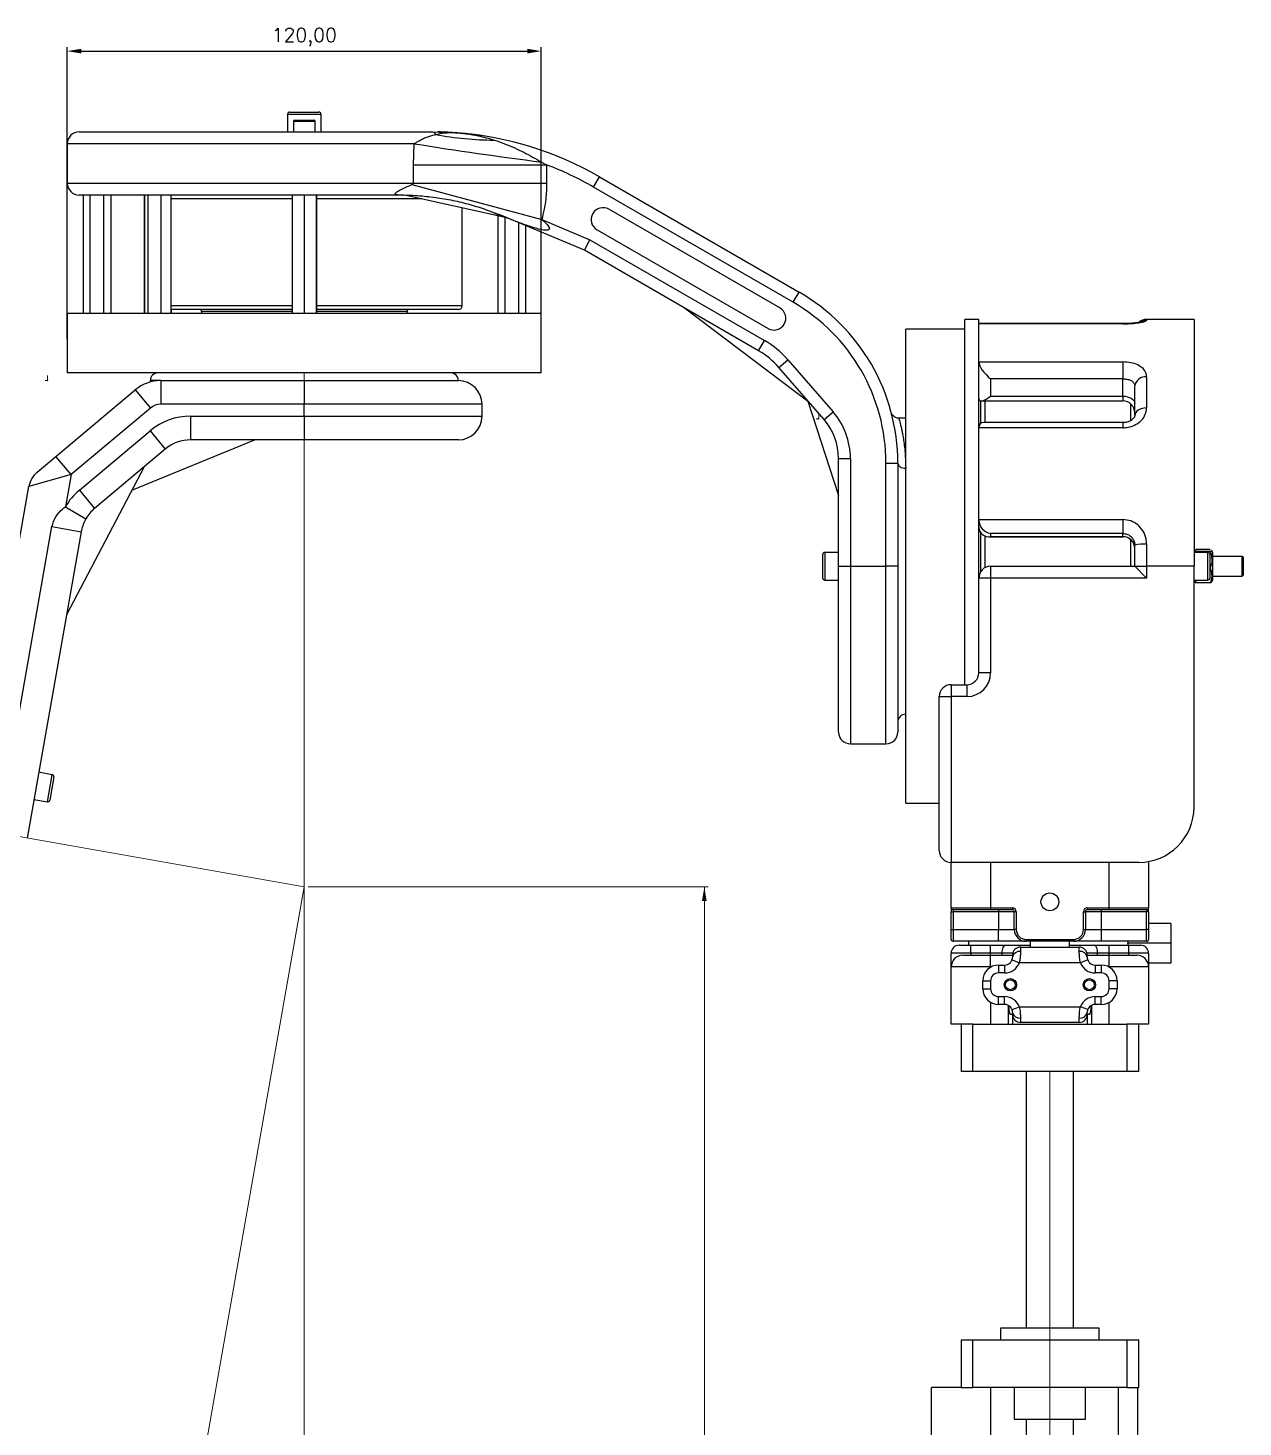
# Model space of a CAD drawing. Header units: millimetres. Extents: x -294 to 2792, y 5 to 1659.
# Drawn here: x 2429.3 to 2736.9, y 1305 to 1659.3 of the extents above; entities that cross this region are included whole.
import ezdxf

# ---------------------------------------------------------------- set-up
doc = ezdxf.new("R2010")
doc.units = ezdxf.units.MM
doc.header["$PDSIZE"] = -1
doc.layers.get('0').update_dxf_attribs({"lineweight": 18})
doc.layers.add('尺寸线层', color=3, linetype='Continuous', lineweight=18)
doc.styles.get("Standard").update_dxf_attribs({"font": 'txt.shx'})
doc.dimstyles.new('ISO-25', dxfattribs={"dimtxt": 2.5, "dimasz": 2.5, "dimexe": 1.25, "dimexo": 0.625, "dimtad": 1, "dimtxsty": 'Standard', "dimcen": 2.5, "dimdle": 5, "dimadec": 0, "dimazin": 0, "dimtfac": 1, "dimtmove": 0, "dimatfit": 3, "dimfxl": 1, "dimarcsym": 0})

# ---------------------------------------------------------------- blocks, each defined once
blk = doc.blocks.new('*X3')
for points in [[(2442.81, 1654.06), (2442.81, 1652.87), (2439.25, 1653.46)], [(2555.69, 1654.06), (2555.69, 1652.87), (2559.25, 1653.46)]]:
    blk.add_hatch(color=0).paths.add_polyline_path(points, flags=0)
at = {"color": 0, "lineweight": -2}
for p, q in [((2439.25, 1580.52), (2439.25, 1654.46)), ((2442.81, 1653.46), (2555.69, 1653.46)), ((2559.25, 1580.52), (2559.25, 1654.46))]:
    blk.add_line(p, q, dxfattribs=at)
at = {"color": 0, "insert": (2499.25, 1657.03), "char_height": 3.5, "width": 24, "attachment_point": 5}
blk.add_mtext('120,00', dxfattribs=at)
blk = doc.blocks.new('*X16')
at = {"layer": '尺寸线层', "linetype": 'Continuous'}
for points in [[(2600.53, 1441.78), (2599.94, 1438.23), (2601.12, 1438.23)], [(2600.53, 964.02), (2599.94, 967.57), (2601.12, 967.57)]]:
    blk.add_hatch(color=0, dxfattribs=at).paths.add_polyline_path(points, flags=0)
at = {"layer": '尺寸线层', "color": 0, "linetype": 'Continuous'}
for p, q in [((2500.25, 1441.78), (2601.53, 1441.78)), ((2600.53, 1204.9), (2600.53, 1441.78)), ((2600.53, 1200.9), (2600.53, 964.02)), ((2500.25, 964.02), (2601.53, 964.02))]:
    blk.add_line(p, q, dxfattribs=at)
at = {"layer": '尺寸线层', "color": 0, "insert": (2600.53, 1202.9), "char_height": 3.5, "width": 25.5, "attachment_point": 5}
blk.add_mtext('477,76', dxfattribs=at)

msp = doc.modelspace()

# ---------------------------------------------------------------- linework, layer by layer
at = {"color": 7, "linetype": 'Continuous', "lineweight": 25}
for p, q in [((2495, 1637.393), (2495, 1633.018)), ((2496.486, 1637.393), (2495, 1637.393)), ((2495.625, 1638.018), (2496.892, 1638.018)), ((2503.5, 1637.393), (2496.486, 1637.393)), ((2496.892, 1638.018), (2502.875, 1638.018)), ((2503.5, 1633.018), (2503.5, 1637.393)), ((2496.5, 1635.643), (2496.5, 1633.018)), ((2501.252, 1635.643), (2496.5, 1635.643)), ((2496.875, 1636.018), (2500.979, 1636.018)), ((2500.979, 1636.018), (2501.625, 1636.018)), ((2502, 1635.643), (2501.252, 1635.643)), ((2502, 1633.018), (2502, 1635.643)), ((2439.25, 1630.018), (2439.25, 1620.018)), ((2527.081, 1630.018), (2439.25, 1630.018)), ((2442.25, 1633.018), (2531.474, 1633.018)), ((2526.931, 1624.667), (2527.081, 1630.018)), ((2531.474, 1633.018), (2537.533, 1632.784)), ((2526.931, 1620.018), (2526.931, 1624.667)), ((2526.931, 1624.667), (2560.61, 1624.667)), ((2559.274, 1625.377), (2560.61, 1624.667)), ((2560.61, 1624.667), (2560.61, 1620.018)), ((2439.25, 1620.018), (2526.931, 1620.018)), ((2526.482, 1619.653), (2559.381, 1610.791)), ((2526.931, 1620.018), (2560.61, 1620.018)), ((2572.474, 1619.032), (2573.974, 1621.63)), ((2573.974, 1621.63), (2624.513, 1592.451)), ((2523.602, 1617.018), (2442.25, 1617.018)), ((2443.251, 1617.018), (2443.251, 1587.018)), ((2444.939, 1617.018), (2444.939, 1587.018)), ((2448.439, 1617.018), (2448.439, 1587.018)), ((2450.249, 1617.018), (2450.249, 1587.018)), ((2458.729, 1617.018), (2458.729, 1587.018)), ((2458.765, 1617.018), (2458.765, 1587.018)), ((2459.603, 1617.018), (2459.603, 1587.018)), ((2462.964, 1617.018), (2462.964, 1587.018)), ((2465.489, 1617.018), (2465.489, 1587.018)), ((2496.184, 1616.018), (2465.489, 1616.018)), ((2496.184, 1617.018), (2496.184, 1587.018)), ((2499.18, 1617.018), (2499.18, 1587.018)), ((2502.245, 1617.018), (2502.245, 1587.018)), ((2502.316, 1617.018), (2502.316, 1587.018)), ((2529.126, 1616.018), (2502.316, 1616.018)), ((2550.494, 1611.246), (2524.649, 1617.018)), ((2623.013, 1589.853), (2572.474, 1619.032)), ((2539.25, 1589.018), (2539.25, 1613.757)), ((2547.517, 1612.487), (2550.494, 1611.246)), ((2619.663, 1588.423), (2576.362, 1613.423)), ((2548.25, 1611.747), (2548.25, 1587.018)), ((2570.231, 1603.018), (2548.565, 1612.05)), ((2550, 1611.356), (2550, 1587.018)), ((2553.5, 1609.992), (2553.5, 1587.018)), ((2555.25, 1609.263), (2555.25, 1587.018)), ((2559.381, 1610.791), (2571.563, 1605.712)), ((2570.231, 1603.018), (2571.563, 1605.712)), ((2571.563, 1605.712), (2615.777, 1580.185)), ((2573.362, 1608.227), (2616.663, 1583.227)), ((2614.277, 1577.587), (2570.231, 1603.018)), ((2623.013, 1589.853), (2624.513, 1592.451)), ((2465.489, 1589.018), (2496.184, 1589.018)), ((2465.525, 1588.018), (2465.525, 1587.018)), ((2496.214, 1588.018), (2465.525, 1588.018)), ((2473.25, 1587.518), (2473.25, 1587.018)), ((2496.184, 1587.518), (2473.25, 1587.518)), ((2538.25, 1588.018), (2502.286, 1588.018)), ((2502.316, 1589.018), (2539.25, 1589.018)), ((2525.25, 1587.518), (2502.316, 1587.518)), ((2525.25, 1587.018), (2525.25, 1587.518)), ((2627.012, 1564.565), (2595.542, 1588.404)), ((2439.25, 1587.018), (2439.25, 1572.018)), ((2559.25, 1587.018), (2439.25, 1587.018)), ((2559.25, 1572.018), (2559.25, 1587.018)), ((2670.013, 1585.518), (2666.513, 1585.518)), ((2666.513, 1493.018), (2666.513, 1585.518)), ((2670.013, 1503.886), (2670.013, 1585.518)), ((2670.013, 1574.765), (2670.013, 1584.392)), ((2706.513, 1584.392), (2670.013, 1584.392)), ((2706.513, 1584.446), (2670.042, 1584.446)), ((2706.513, 1584.446), (2706.513, 1584.392)), ((2724.513, 1585.518), (2712.513, 1585.518)), ((2712.513, 1585.518), (2712.513, 1585.269)), ((2724.513, 1585.518), (2724.513, 1523.018)), ((2666.513, 1583.018), (2651.513, 1583.018)), ((2651.513, 1463.018), (2651.513, 1583.018)), ((2614.277, 1577.587), (2615.777, 1580.185)), ((2619.396, 1573.36), (2621.664, 1575.324)), ((2630.852, 1560.132), (2619.396, 1573.36)), ((2621.664, 1575.324), (2633.119, 1562.096)), ((2670.013, 1574.765), (2706.513, 1574.765)), ((2706.513, 1574.765), (2706.513, 1570.476)), ((2559.25, 1572.018), (2439.25, 1572.018)), ((2460.25, 1570.018), (2460.25, 1569.687)), ((2462.89, 1570.018), (2460.25, 1570.018)), ((2462.89, 1570.018), (2462.89, 1564.018)), ((2462.89, 1570.018), (2499.25, 1570.018)), ((2499.25, 1570.018), (2499.25, 1564.018)), ((2499.25, 1570.018), (2538.25, 1570.018)), ((2706.513, 1570.476), (2673.013, 1570.476)), ((2673.013, 1570.476), (2673.013, 1566.077)), ((2706.513, 1566.077), (2706.513, 1570.476)), ((2712.513, 1570.972), (2712.513, 1563.1)), ((2436.349, 1550.801), (2456.462, 1567.678)), ((2456.462, 1567.678), (2460.318, 1563.082)), ((2673.013, 1566.077), (2706.513, 1566.077)), ((2706.513, 1566.077), (2706.513, 1564.883)), ((2709.513, 1561.176), (2709.513, 1568.67)), ((2460.318, 1563.082), (2440.205, 1546.205)), ((2499.25, 1564.018), (2462.89, 1564.018)), ((2499.25, 1561.018), (2499.25, 1564.018)), ((2544.25, 1564.018), (2499.25, 1564.018)), ((2544.25, 1561.018), (2544.25, 1564.018)), ((2626.718, 1564.788), (2634.513, 1540.904)), ((2670.513, 1559.213), (2670.513, 1564.888)), ((2670.617, 1564.883), (2706.513, 1564.883)), ((2671.513, 1564.883), (2671.513, 1559.384)), ((2708.513, 1559.939), (2708.513, 1564.119)), ((2470.476, 1561.018), (2499.25, 1561.018)), ((2470.476, 1561.018), (2470.476, 1555.018)), ((2499.25, 1561.018), (2499.25, 1555.018)), ((2499.25, 1561.018), (2544.25, 1561.018)), ((2630.852, 1560.132), (2633.119, 1562.096)), ((2651.513, 1560.518), (2649.774, 1560.518)), ((2706.513, 1559.384), (2671.207, 1559.384)), ((2706.513, 1559.384), (2706.513, 1558.066)), ((2442.295, 1542.257), (2460.192, 1557.274)), ((2460.192, 1557.274), (2464.048, 1552.678)), ((2670.013, 1534.825), (2670.013, 1558.066)), ((2706.513, 1558.066), (2670.013, 1558.066)), ((2464.048, 1552.678), (2446.152, 1537.661)), ((2486.836, 1555.018), (2455.532, 1542.168)), ((2499.25, 1555.018), (2470.476, 1555.018)), ((2538.25, 1555.018), (2499.25, 1555.018)), ((2431.582, 1546.801), (2436.349, 1550.801)), ((2440.205, 1546.205), (2436.349, 1550.801)), ((2634.513, 1523.018), (2634.513, 1550.312)), ((2634.513, 1550.312), (2637.513, 1550.312)), ((2637.513, 1550.312), (2637.513, 1523.018)), ((2646.513, 1523.018), (2646.513, 1549.15)), ((2646.513, 1549.15), (2649.513, 1549.15)), ((2649.513, 1549.15), (2649.513, 1523.018)), ((2440.205, 1546.205), (2429.529, 1543.247)), ((2440.205, 1546.205), (2438.774, 1538.088)), ((2458.684, 1548.177), (2439.022, 1510.701)), ((2415.744, 1465.063), (2429.529, 1543.247)), ((2442.295, 1542.257), (2446.152, 1537.661)), ((2438.774, 1538.088), (2443.951, 1535.055)), ((2670.013, 1534.825), (2706.513, 1534.825)), ((2706.513, 1534.825), (2706.513, 1531.288)), ((2421.666, 1455.462), (2435.345, 1533.039)), ((2442.731, 1531.737), (2429.052, 1454.16)), ((2435.345, 1533.039), (2442.731, 1531.737)), ((2670.513, 1523.018), (2670.513, 1531.502)), ((2671.513, 1530.711), (2671.513, 1523.018)), ((2706.513, 1531.288), (2673.013, 1531.288)), ((2673.013, 1531.288), (2673.013, 1530.521)), ((2706.513, 1530.521), (2706.513, 1531.288)), ((2672.595, 1530.492), (2706.513, 1530.492)), ((2673.013, 1530.521), (2706.513, 1530.521)), ((2706.513, 1530.521), (2706.513, 1530.492)), ((2708.513, 1523.018), (2708.513, 1529.728)), ((2709.513, 1523.018), (2709.513, 1528.317)), ((2712.513, 1528.584), (2712.513, 1523.018)), ((2728.639, 1527.233), (2725.086, 1527.233)), ((2729.213, 1526.643), (2728.966, 1527.069)), ((2630.513, 1520.018), (2630.513, 1526.018)), ((2634.513, 1526.518), (2631.013, 1526.518)), ((2631.013, 1526.518), (2631.013, 1519.518)), ((2724.749, 1527.051), (2724.513, 1526.643)), ((2728.013, 1526.518), (2724.513, 1526.518)), ((2725.034, 1526.518), (2725.086, 1526.761)), ((2728.639, 1526.761), (2725.086, 1526.761)), ((2728.013, 1519.518), (2728.013, 1526.518)), ((2728.513, 1526.018), (2728.513, 1520.018)), ((2729.213, 1526.643), (2729.213, 1519.709)), ((2736.713, 1525.518), (2729.213, 1525.518)), ((2736.913, 1525.318), (2736.713, 1525.518)), ((2736.713, 1520.774), (2736.713, 1525.518)), ((2736.913, 1525.318), (2736.913, 1520.954)), ((2634.513, 1481.018), (2634.513, 1523.018)), ((2634.513, 1523.018), (2637.513, 1523.018)), ((2637.513, 1523.018), (2637.513, 1478.018)), ((2637.513, 1523.018), (2646.513, 1523.018)), ((2646.513, 1478.018), (2646.513, 1523.018)), ((2649.513, 1523.018), (2646.513, 1523.018)), ((2649.513, 1523.018), (2649.513, 1481.018)), ((2673.013, 1520.018), (2670.013, 1520.018)), ((2670.513, 1521.676), (2670.513, 1523.018)), ((2671.513, 1523.018), (2671.513, 1522.616)), ((2673.013, 1523.018), (2673.013, 1520.018)), ((2673.013, 1523.018), (2709.513, 1523.018)), ((2673.013, 1520.018), (2673.013, 1496.018)), ((2712.513, 1520.018), (2673.013, 1520.018)), ((2709.513, 1523.018), (2712.513, 1520.018)), ((2709.513, 1523.018), (2712.513, 1523.018)), ((2712.513, 1523.018), (2712.513, 1520.018)), ((2724.513, 1523.018), (2712.513, 1523.018)), ((2724.513, 1462.018), (2724.513, 1523.018)), ((2728.639, 1522.546), (2728.513, 1522.546)), ((2729.213, 1520.518), (2736.713, 1520.518)), ((2736.713, 1520.518), (2736.713, 1520.774)), ((2736.713, 1520.518), (2736.913, 1520.718)), ((2736.913, 1520.954), (2736.913, 1520.718)), ((2631.013, 1519.518), (2634.513, 1519.518)), ((2724.513, 1519.518), (2728.013, 1519.518)), ((2724.513, 1519.393), (2724.749, 1518.984)), ((2724.772, 1518.997), (2725.086, 1518.803)), ((2725.086, 1518.803), (2724.96, 1519.518)), ((2728.639, 1518.803), (2725.086, 1518.803)), ((2728.639, 1518.803), (2728.912, 1518.997)), ((2728.966, 1518.966), (2729.213, 1519.393)), ((2729.213, 1519.709), (2729.213, 1519.393)), ((2670.013, 1496.018), (2670.013, 1503.886)), ((2673.013, 1496.018), (2670.013, 1496.018)), ((2663.013, 1493.018), (2667.013, 1493.018)), ((2663.013, 1493.018), (2663.013, 1490.018)), ((2667.013, 1493.018), (2667.013, 1490.018)), ((2660.013, 1451.018), (2660.013, 1490.018)), ((2660.013, 1490.018), (2663.013, 1490.018)), ((2663.013, 1490.018), (2663.013, 1448.018)), ((2667.013, 1490.018), (2663.013, 1490.018)), ((2637.513, 1478.018), (2646.513, 1478.018)), ((2435.438, 1470.218), (2431.991, 1470.826)), ((2434.223, 1463.325), (2435.438, 1470.218)), ((2435.844, 1469.639), (2434.802, 1463.73)), ((2430.776, 1463.933), (2434.223, 1463.325)), ((2651.513, 1463.018), (2660.013, 1463.018)), ((2663.013, 1436.518), (2663.013, 1448.018)), ((2710.513, 1448.018), (2663.013, 1448.018)), ((2673.013, 1448.018), (2673.013, 1436.518)), ((2703.013, 1436.518), (2703.013, 1448.018)), ((2713.013, 1448.018), (2713.013, 1436.518)), ((2663.013, 1436.518), (2673.013, 1436.518)), ((2663.013, 1436.518), (2663.013, 1435.518)), ((2663.013, 1435.518), (2663.513, 1435.518)), ((2663.013, 1431.018), (2663.013, 1435.518)), ((2673.013, 1436.018), (2663.513, 1436.018)), ((2663.513, 1436.018), (2663.513, 1435.518)), ((2675.013, 1435.518), (2663.513, 1435.518)), ((2663.513, 1435.518), (2663.513, 1431.018)), ((2673.013, 1436.518), (2678.513, 1436.518)), ((2673.013, 1436.518), (2673.013, 1436.018)), ((2678.513, 1436.018), (2673.013, 1436.018)), ((2675.013, 1436.018), (2675.013, 1435.518)), ((2675.013, 1435.518), (2675.013, 1431.018)), ((2679.013, 1435.518), (2675.013, 1435.518)), ((2678.513, 1436.518), (2678.513, 1436.018)), ((2679.013, 1431.018), (2679.013, 1435.518)), ((2679.513, 1435.518), (2679.013, 1435.518)), ((2679.513, 1435.518), (2679.513, 1431.018)), ((2696.513, 1431.018), (2696.513, 1435.518)), ((2696.513, 1435.518), (2697.013, 1435.518)), ((2697.013, 1435.518), (2697.013, 1431.018)), ((2701.013, 1435.518), (2697.013, 1435.518)), ((2697.513, 1436.518), (2703.013, 1436.518)), ((2697.513, 1436.518), (2697.513, 1436.018)), ((2703.013, 1436.018), (2697.513, 1436.018)), ((2701.013, 1436.018), (2701.013, 1435.518)), ((2701.013, 1435.518), (2701.013, 1431.018)), ((2712.513, 1435.518), (2701.013, 1435.518)), ((2703.013, 1436.518), (2703.013, 1436.018)), ((2703.013, 1436.518), (2713.013, 1436.518)), ((2712.513, 1436.018), (2703.013, 1436.018)), ((2712.513, 1436.018), (2712.513, 1435.518)), ((2713.013, 1435.518), (2712.513, 1435.518)), ((2712.513, 1431.018), (2712.513, 1435.518)), ((2713.013, 1435.518), (2713.013, 1436.518)), ((2713.013, 1435.518), (2713.013, 1431.018)), ((2718.613, 1432.518), (2713.013, 1432.518)), ((2718.613, 1432.518), (2718.613, 1427.518)), ((2663.013, 1431.018), (2663.513, 1431.018)), ((2663.013, 1428.518), (2663.013, 1431.018)), ((2663.513, 1431.018), (2663.513, 1428.018)), ((2663.513, 1431.018), (2675.013, 1431.018)), ((2675.013, 1428.018), (2663.513, 1428.018)), ((2667.413, 1428.018), (2667.413, 1427.018)), ((2675.013, 1428.018), (2675.013, 1431.018)), ((2675.013, 1431.018), (2679.013, 1431.018)), ((2682.013, 1428.018), (2675.013, 1428.018)), ((2679.513, 1431.018), (2679.013, 1431.018)), ((2682.013, 1428.518), (2694.013, 1428.518)), ((2682.013, 1428.518), (2682.013, 1428.018)), ((2694.013, 1428.018), (2682.013, 1428.018)), ((2683.013, 1428.018), (2683.013, 1426.568)), ((2693.013, 1426.568), (2693.013, 1428.018)), ((2694.013, 1428.518), (2694.013, 1428.018)), ((2701.013, 1428.018), (2694.013, 1428.018)), ((2696.513, 1431.018), (2697.013, 1431.018)), ((2697.013, 1431.018), (2701.013, 1431.018)), ((2701.013, 1431.018), (2701.013, 1428.018)), ((2701.013, 1431.018), (2712.513, 1431.018)), ((2712.513, 1428.018), (2701.013, 1428.018)), ((2713.013, 1431.018), (2712.513, 1431.018)), ((2712.513, 1428.018), (2712.513, 1431.018)), ((2713.013, 1431.018), (2713.013, 1428.518)), ((2668.013, 1425.018), (2663.013, 1425.018)), ((2663.013, 1421.518), (2663.013, 1425.018)), ((2665.013, 1427.018), (2668.013, 1427.018)), ((2666.013, 1424.518), (2673.013, 1424.518)), ((2668.013, 1425.018), (2668.013, 1427.018)), ((2668.013, 1427.018), (2673.013, 1427.018)), ((2673.013, 1425.018), (2668.013, 1425.018)), ((2668.013, 1425.018), (2668.013, 1424.518)), ((2673.013, 1425.018), (2673.013, 1427.018)), ((2673.013, 1427.018), (2676.814, 1427.018)), ((2675.92, 1425.018), (2673.013, 1425.018)), ((2673.013, 1424.518), (2673.013, 1425.018)), ((2673.013, 1421.518), (2673.013, 1424.518)), ((2673.013, 1424.518), (2678.563, 1424.518)), ((2675.92, 1424.518), (2675.92, 1425.018)), ((2678.614, 1425.018), (2675.92, 1425.018)), ((2676.814, 1427.018), (2683.013, 1427.018)), ((2678.563, 1424.568), (2678.563, 1424.018)), ((2680.563, 1426.568), (2680.563, 1425.468)), ((2680.563, 1426.568), (2695.463, 1426.568)), ((2693.013, 1427.018), (2699.211, 1427.018)), ((2695.463, 1425.468), (2695.463, 1426.568)), ((2700.106, 1425.018), (2697.411, 1425.018)), ((2697.463, 1424.018), (2697.463, 1424.568)), ((2697.463, 1424.518), (2703.013, 1424.518)), ((2699.211, 1427.018), (2703.013, 1427.018)), ((2700.106, 1424.518), (2700.106, 1425.018)), ((2703.013, 1425.018), (2700.106, 1425.018)), ((2703.013, 1425.018), (2703.013, 1427.018)), ((2703.013, 1427.018), (2708.013, 1427.018)), ((2708.013, 1425.018), (2703.013, 1425.018)), ((2703.013, 1424.518), (2703.013, 1425.018)), ((2703.013, 1421.518), (2703.013, 1424.518)), ((2703.013, 1424.518), (2710.013, 1424.518)), ((2718.613, 1427.518), (2707.787, 1427.518)), ((2708.013, 1425.018), (2708.013, 1427.018)), ((2708.013, 1427.018), (2711.013, 1427.018)), ((2713.013, 1425.018), (2708.013, 1425.018)), ((2708.013, 1424.518), (2708.013, 1425.018)), ((2713.013, 1425.018), (2713.013, 1421.518)), ((2718.613, 1427.518), (2718.613, 1422.518)), ((2663.013, 1407.018), (2663.013, 1421.518)), ((2673.013, 1421.518), (2663.013, 1421.518)), ((2673.013, 1421.518), (2673.013, 1421.482)), ((2673.076, 1421.518), (2673.013, 1421.518)), ((2675.013, 1422.018), (2676.563, 1422.018)), ((2675.013, 1422.018), (2675.013, 1420.018)), ((2676.563, 1422.018), (2676.563, 1420.018)), ((2678.427, 1423.293), (2680.291, 1422.568)), ((2695.735, 1422.568), (2680.291, 1422.568)), ((2697.599, 1423.293), (2695.735, 1422.568)), ((2699.463, 1422.018), (2699.463, 1420.018)), ((2699.463, 1422.018), (2701.013, 1422.018)), ((2701.013, 1422.018), (2701.013, 1420.018)), ((2703.013, 1421.518), (2702.949, 1421.518)), ((2713.013, 1421.518), (2703.013, 1421.518)), ((2703.013, 1421.482), (2703.013, 1421.518)), ((2718.613, 1422.518), (2713.013, 1422.518)), ((2713.013, 1421.518), (2713.013, 1407.018)), ((2671.013, 1416.018), (2671.013, 1418.018)), ((2671.013, 1418.018), (2673.013, 1418.018)), ((2673.013, 1418.018), (2673.013, 1416.018)), ((2676.563, 1420.018), (2675.013, 1420.018)), ((2701.013, 1420.018), (2699.463, 1420.018)), ((2703.013, 1416.018), (2703.013, 1418.018)), ((2705.013, 1418.018), (2703.013, 1418.018)), ((2705.013, 1418.018), (2705.013, 1416.018)), ((2671.013, 1416.018), (2673.013, 1416.018)), ((2675.013, 1412.018), (2675.013, 1414.018)), ((2675.013, 1414.018), (2676.563, 1414.018)), ((2676.563, 1412.018), (2676.563, 1414.018)), ((2699.463, 1412.018), (2699.463, 1414.018)), ((2699.463, 1414.018), (2701.013, 1414.018)), ((2701.013, 1412.018), (2701.013, 1414.018)), ((2705.013, 1416.018), (2703.013, 1416.018)), ((2673.013, 1412.553), (2673.013, 1407.018)), ((2676.563, 1412.018), (2675.013, 1412.018)), ((2677.513, 1407.018), (2677.513, 1411.778)), ((2678.427, 1410.743), (2680.291, 1411.468)), ((2680.291, 1411.468), (2695.735, 1411.468)), ((2697.599, 1410.743), (2695.735, 1411.468)), ((2698.513, 1411.778), (2698.513, 1407.018)), ((2701.013, 1412.018), (2699.463, 1412.018)), ((2703.013, 1407.018), (2703.013, 1412.553)), ((2665.513, 1407.018), (2663.013, 1407.018)), ((2665.513, 1407.018), (2665.513, 1395.018)), ((2668.513, 1407.018), (2665.513, 1407.018)), ((2668.513, 1407.018), (2707.513, 1407.018)), ((2668.513, 1395.018), (2668.513, 1407.018)), ((2673.013, 1407.018), (2677.513, 1407.018)), ((2678.563, 1409.518), (2678.013, 1409.518)), ((2678.513, 1409.518), (2678.513, 1407.018)), ((2678.563, 1410.018), (2678.563, 1409.468)), ((2680.563, 1408.568), (2680.563, 1407.468)), ((2695.463, 1407.468), (2680.563, 1407.468)), ((2695.463, 1407.468), (2695.463, 1408.568)), ((2697.463, 1409.468), (2697.463, 1410.018)), ((2698.013, 1409.518), (2697.463, 1409.518)), ((2697.513, 1407.018), (2697.513, 1409.518)), ((2698.513, 1407.018), (2703.013, 1407.018)), ((2707.513, 1407.018), (2707.513, 1395.018)), ((2710.513, 1407.018), (2707.513, 1407.018)), ((2713.013, 1407.018), (2710.513, 1407.018)), ((2710.513, 1395.018), (2710.513, 1407.018)), ((2668.513, 1395.018), (2665.513, 1395.018)), ((2707.513, 1395.018), (2668.513, 1395.018)), ((2682.013, 1395.018), (2682.013, 1330.018)), ((2694.013, 1330.018), (2694.013, 1395.018)), ((2710.513, 1395.018), (2707.513, 1395.018)), ((2675.513, 1330.018), (2675.513, 1327.018)), ((2700.513, 1330.018), (2675.513, 1330.018)), ((2700.513, 1327.018), (2700.513, 1330.018)), ((2665.513, 1327.018), (2665.513, 1315.018)), ((2668.513, 1327.018), (2665.513, 1327.018)), ((2707.513, 1327.018), (2668.513, 1327.018)), ((2668.513, 1315.018), (2668.513, 1327.018)), ((2707.513, 1327.018), (2707.513, 1315.018)), ((2710.513, 1327.018), (2707.513, 1327.018)), ((2710.513, 1315.018), (2710.513, 1327.018)), ((2665.513, 1315.018), (2658.013, 1315.018)), ((2658.013, 1303.018), (2658.013, 1315.018)), ((2665.513, 1315.018), (2668.513, 1315.018)), ((2707.513, 1315.018), (2668.513, 1315.018)), ((2673.013, 1315.018), (2673.013, 1303.018)), ((2679.013, 1315.018), (2679.013, 1307.018)), ((2697.013, 1307.018), (2697.013, 1315.018)), ((2705.263, 1315.018), (2705.263, 1303.018)), ((2707.513, 1315.018), (2710.513, 1315.018)), ((2710.263, 1303.018), (2710.263, 1315.018)), ((2679.013, 1307.018), (2697.013, 1307.018)), ((2682.013, 1307.018), (2682.013, 1135.018)), ((2694.013, 1135.018), (2694.013, 1307.018))]:
    msp.add_line(p, q, dxfattribs=at)
at = {"color": 7, "linetype": 'Continuous'}
for p, q in [((2434.25, 1570.018), (2433.61, 1570.018)), ((2434.25, 1570.018), (2434.25, 1571.298)), ((2629.513, 1560.325), (2628.873, 1560.325)), ((2629.513, 1560.325), (2629.513, 1561.606))]:
    msp.add_line(p, q, dxfattribs=at)
at = {"color": 1}
for p, q in [((2499.25, 1572.018), (2499.25, 815.708)), ((2392.615, 1460.585), (2499.25, 1441.782)), ((2499.25, 1441.782), (2404.76, 905.903)), ((2688.013, 1395.018), (2688.013, 923.915))]:
    msp.add_line(p, q, dxfattribs=at)
at = {"color": 7, "linetype": 'Continuous', "lineweight": 25}
for points in [[(2706.513, 1566.077), (2707.098, 1566.043), (2707.661, 1565.94), (2708.179, 1565.773), (2708.634, 1565.548), (2709.007, 1565.275), (2709.284, 1564.963), (2709.455, 1564.624), (2709.513, 1564.272)], [(2712.513, 1563.1), (2711.927, 1563.063), (2711.365, 1562.953), (2710.846, 1562.776), (2710.391, 1562.536), (2710.018, 1562.245), (2709.741, 1561.912), (2709.57, 1561.551), (2709.513, 1561.176)], [(2649.513, 1549.15), (2649.551, 1548.892), (2649.665, 1548.644), (2649.85, 1548.415), (2650.098, 1548.214), (2650.402, 1548.05), (2650.747, 1547.928), (2651.123, 1547.852), (2651.513, 1547.827)], [(2675.92, 1425.018), (2675.937, 1425.408), (2675.988, 1425.783), (2676.07, 1426.129), (2676.182, 1426.432), (2676.317, 1426.68), (2676.472, 1426.865), (2676.64, 1426.979), (2676.814, 1427.018)], [(2700.106, 1425.018), (2700.089, 1425.408), (2700.038, 1425.783), (2699.955, 1426.129), (2699.844, 1426.432), (2699.708, 1426.68), (2699.554, 1426.865), (2699.386, 1426.979), (2699.211, 1427.018)]]:
    msp.add_lwpolyline(points, dxfattribs=at)
for centre, radius in [((2688.013, 1438.018), 2.25), ((2678.013, 1417.018), 1.55), ((2678.013, 1417.018), 1.25), ((2698.013, 1417.018), 1.55), ((2698.013, 1417.018), 1.25)]:
    msp.add_circle(centre, radius, dxfattribs=at)
for centre, radius, start, end in [((2495.625, 1637.393), 0.625, 90, 180), ((2502.875, 1637.393), 0.625, 0, 90), ((2496.875, 1635.643), 0.375, 90, 180), ((2501.625, 1635.643), 0.375, 0, 90), ((2442.25, 1630.018), 3, 90, 180), ((2684.918, 2610.929), 993.529, 260.858966, 262.734801), ((2531.37, 1631.665), 1.356, 30.29599, 85.59655), ((2547.604, 1712.228), 81.287, 259.32142, 269.83114), ((2531.474, 1548.018), 85, 85.58569, 88.92227), ((2531.474, 1548.018), 85, 60, 85.58569), ((2531.474, 1548.018), 82, 60, 69.18766), ((2442.25, 1620.018), 3, 180, 270), ((2574.862, 1610.825), 3, 60, 240), ((2599.513, 1549.15), 50, 0, 60), ((2472.75, 1587.518), 0.5, 360, 90), ((2525.75, 1587.518), 0.5, 90, 180), ((2538.25, 1589.018), 1, 270, 0), ((2618.163, 1585.825), 3, 240, 60), ((2599.513, 1549.15), 47, 0, 60), ((2712.513, 1582.518), 3, 90, 129.92716), ((2712.512, 1582.26), 3.009, 89.99387, 117.23017), ((2604.277, 1560.267), 20, 40.89339, 60), ((2604.277, 1560.267), 23, 40.89339, 60), ((2462.89, 1560.018), 10, 90, 130), ((2462.25, 1570.018), 2, 90, 180), ((2536.25, 1570.018), 2, 0, 90), ((2538.25, 1564.018), 6, 360, 90), ((2712.204, 1568.268), 2.721, 83.49163, 171.5047), ((2462.89, 1560.018), 4, 90, 130), ((2706.513, 1561.883), 3, 0, 90), ((2470.476, 1545.018), 16, 90, 130), ((2538.25, 1561.018), 6, 270, 360), ((2619.513, 1550.312), 15, 0, 40.89339), ((2619.513, 1550.312), 18, 0, 40.89339), ((2470.476, 1545.018), 10, 90, 130), ((2435.438, 1542.205), 6, 130, 170), ((2452.579, 1530.001), 16, 130, 149.63587), ((2452.579, 1530.001), 10, 130, 149.63587), ((2706.527, 1527.536), 2.986, 0.28153, 90.27879), ((2706.513, 1527.492), 3, 0, 90), ((2711.769, 1519.963), 8.653, 85.06725, 105.11217), ((2631.013, 1526.018), 0.5, 90, 180), ((2728.013, 1526.018), 0.5, 0, 90), ((2631.013, 1520.018), 0.5, 180, 270), ((2673.013, 1520.018), 3, 90, 180), ((2728.013, 1520.018), 0.5, 270, 360), ((2667.013, 1496.018), 6, 270, 0), ((2667.013, 1496.018), 3, 270, 0), ((2663.013, 1490.018), 3, 90, 180), ((2651.513, 1483.518), 2, 90, 180), ((2637.513, 1481.018), 3, 180, 270), ((2646.513, 1481.018), 3, 270, 0), ((2435.351, 1469.726), 0.5, 350, 80), ((2434.309, 1463.817), 0.5, 260, 350), ((2710.513, 1462.018), 14, 270, 360), ((2663.013, 1451.018), 3, 180, 270), ((2663.513, 1436.518), 0.5, 180, 270), ((2678.513, 1435.518), 1, 0, 90), ((2678.513, 1435.518), 0.5, 0, 90), ((2697.513, 1435.518), 1, 90, 180), ((2697.513, 1435.518), 0.5, 90, 180), ((2712.513, 1436.518), 0.5, 270, 360), ((2663.513, 1428.518), 0.5, 180, 270), ((2682.013, 1431.018), 3, 180, 270), ((2682.013, 1431.018), 2.5, 180, 270), ((2694.013, 1431.018), 2.5, 270, 360), ((2694.013, 1431.018), 3, 270, 360), ((2712.513, 1428.518), 0.5, 270, 360), ((2665.013, 1425.018), 2, 90, 180), ((2666.013, 1421.518), 3, 90, 180), ((2680.563, 1424.568), 2, 90, 180), ((2680.326, 1423.69), 1.793, 82.39796, 169.48626), ((2695.463, 1424.568), 2, 0, 90), ((2695.7, 1423.69), 1.793, 10.51374, 97.60204), ((2710.013, 1421.518), 3, 0, 90), ((2711.013, 1425.018), 2, 0, 90), ((2675.013, 1418.018), 4, 90, 180), ((2676.563, 1424.018), 4, 270, 338.74619), ((2676.563, 1424.018), 2, 270, 313.53115), ((2676.563, 1424.018), 2, 313.53115, 338.74619), ((2699.463, 1424.018), 4, 201.25381, 270), ((2699.463, 1424.018), 2, 201.25381, 226.46885), ((2699.463, 1424.018), 2, 226.46885, 270), ((2701.013, 1418.018), 4, 0, 90), ((2675.013, 1418.018), 2, 90, 180), ((2701.013, 1418.018), 2, 0, 90), ((2675.013, 1416.018), 4, 180, 270), ((2675.013, 1416.018), 2, 180, 270), ((2676.563, 1410.018), 4, 21.25381, 90), ((2699.463, 1410.018), 4, 90, 158.74619), ((2701.013, 1416.018), 4, 270, 360), ((2701.013, 1416.018), 2, 270, 360), ((2676.563, 1410.018), 2, 46.46885, 90), ((2676.563, 1410.018), 2, 21.25381, 46.46885), ((2699.463, 1410.018), 2, 133.53115, 158.74619), ((2699.463, 1410.018), 2, 90, 133.53115), ((2680.326, 1410.345), 1.793, 190.51374, 277.60204), ((2680.563, 1409.468), 2, 180, 270), ((2695.7, 1410.345), 1.793, 262.39796, 349.48626), ((2695.463, 1409.468), 2, 270, 360)]:
    msp.add_arc(centre, radius, start, end, dxfattribs=at)
for centre, major_axis, ratio, start_param, end_param in [((2673.013, 1581.446), (-2.993, 2.993), 0.0699268, 6.2133721, 6.3529985), ((2673.013, 1572.281), (-2.845, 2.845), 0.3345953, 0.3228859, 1.8936822), ((2673.013, 1567.883), (2.845, 2.845), 0.3345953, 2.8742909, 4.3895031), ((2673.013, 1556.384), (-2.685, 2.685), 0.4985816, 5.8206731, 6.7456976), ((2673.013, 1534.259), (-2.264, 2.264), 0.8692867, 0.715585, 2.2863813), ((2673.013, 1533.492), (2.264, 2.264), 0.8692867, 2.4815918, 3.996804), ((2688.013, 1437.518), (0, 35.68), 0.5773503, 4.4283166, 4.4428846), ((2688.013, 1417.518), (0, 35.68), 0.5773503, 4.9818934, 4.9964614), ((2678.013, 1412.518), (0, 3), 0.1666667, 1.8230152, 3.1415927), ((2698.013, 1412.518), (0, 3), 0.1666667, 3.1415927, 4.4601701)]:
    msp.add_ellipse(centre, major_axis=major_axis, ratio=ratio, start_param=start_param, end_param=end_param, dxfattribs=at)
for points, knots in [([(2527.081, 1630.018), (2527.334, 1630.185), (2528.231, 1630.777), (2529.828, 1631.569), (2531.375, 1632.085), (2532.305, 1632.296), (2532.541, 1632.349)], [0, 0, 0, 0, 0.7970773, 2.8236639, 5.1845995, 5.9873923, 5.9873923, 5.9873923, 5.9873923]), ([(2532.541, 1632.349), (2533.275, 1632.512), (2534.477, 1632.778), (2536.272, 1632.854), (2537.362, 1632.815), (2537.997, 1632.767), (2538.017, 1632.765)], [0, 0, 0, 0, 2.1661791, 3.5467063, 5.464491, 5.5262651, 5.5262651, 5.5262651, 5.5262651]), ([(2538.017, 1632.765), (2538.048, 1632.763), (2538.467, 1632.73), (2539.273, 1632.656), (2540.995, 1632.448), (2543.719, 1632), (2546.002, 1631.337), (2547.364, 1630.942)], [0, 0, 0, 0, 0.0944474, 1.2611761, 2.4270398, 5.3025958, 9.55196, 9.55196, 9.55196, 9.55196]), ([(2544.25, 1632.052), (2544.195, 1632.06), (2544.086, 1632.077), (2543.238, 1632.202), (2541.984, 1632.369), (2540.575, 1632.534), (2539.631, 1632.625), (2539.25, 1632.661)], [0, 0, 0, 0, 1.0696534, 2.1390703, 3.2150353, 4.3011089, 5.0378527, 5.0378527, 5.0378527, 5.0378527]), ([(2547.364, 1630.942), (2549.098, 1630.311), (2552.409, 1629.107), (2556.329, 1627.075), (2558.537, 1625.802), (2559.274, 1625.377)], [0, 0, 0, 0, 5.5686101, 10.6379883, 13.1835878, 13.1835878, 13.1835878, 13.1835878]), ([(2523.602, 1617.018), (2523.501, 1617.018), (2523.111, 1617.021), (2522.653, 1617.044), (2522.321, 1617.141), (2522.211, 1617.231), (2522.215, 1617.356), (2522.312, 1617.499), (2522.534, 1617.697), (2523.013, 1618.02), (2524.13, 1618.635), (2525.352, 1619.194), (2526.247, 1619.558), (2526.482, 1619.653)], [0, 0, 0, 0, 0.34481, 1.3267367, 1.6515656, 1.9788131, 2.1946932, 2.4114185, 2.6657584, 3.0682126, 3.8761217, 5.7742581, 6.448781, 6.448781, 6.448781, 6.448781]), ([(2526.482, 1619.653), (2526.541, 1619.678), (2526.655, 1619.726), (2526.79, 1619.806), (2526.876, 1619.884), (2526.917, 1619.945), (2526.93, 1619.99), (2526.931, 1620.012), (2526.931, 1620.018)], [0, 0, 0, 0, 0.19671576, 0.38244211, 0.47600254, 0.54520995, 0.59336614, 0.60854781, 0.60854781, 0.60854781, 0.60854781]), ([(2560.61, 1620.018), (2560.571, 1618.683), (2560.481, 1615.568), (2559.781, 1612.529), (2559.381, 1610.791)], [0, 0, 0, 0, 4.0059716, 9.3535629, 9.3535629, 9.3535629, 9.3535629]), ([(2524.38, 1617.018), (2524.136, 1617.018), (2523.877, 1617.018), (2523.618, 1617.018), (2523.602, 1617.018)], [0, 0, 0, 0, 0.73184547, 0.77775937, 0.77775937, 0.77775937, 0.77775937]), ([(2524.38, 1617.022), (2524.411, 1617.023), (2525.968, 1617.057), (2529.039, 1616.83), (2533.543, 1616.322), (2537.949, 1615.479), (2542.211, 1614.357), (2545.805, 1613.183), (2547.902, 1612.298), (2548.689, 1611.966)], [0, 0, 0, 0, 0.0944067, 4.656335, 9.1745676, 13.6446898, 18.0629002, 22.4014598, 25.0047572, 25.0047572, 25.0047572, 25.0047572]), ([(2559.381, 1610.791), (2559.517, 1610.678), (2559.767, 1610.472), (2560.298, 1609.999), (2560.817, 1609.485), (2561.188, 1608.953), (2561.292, 1608.658), (2561.303, 1608.489), (2561.252, 1608.353), (2561.148, 1608.242), (2560.924, 1608.137), (2560.192, 1608.061), (2558.45, 1608.393), (2555.852, 1609.198), (2552.383, 1610.48), (2549.962, 1611.475), (2548.565, 1612.05)], [0, 0, 0, 0, 0.520354, 0.9555236, 2.0961078, 2.6687089, 2.8618327, 3.0567522, 3.199639, 3.3422709, 3.5671027, 4.0117197, 5.6567797, 8.9080729, 12.1898255, 16.6737617, 16.6737617, 16.6737617, 16.6737617]), ([(2711.175, 1584.9), (2711.17, 1584.899), (2711.157, 1584.894), (2710.893, 1584.825), (2710.385, 1584.727), (2709.584, 1584.611), (2708.551, 1584.513), (2707.491, 1584.452), (2706.796, 1584.452), (2706.512, 1584.452)], [0, 0, 0, 0, 0.3149151, 0.8762028, 1.5737839, 2.3805401, 3.235151, 4.1009656, 4.6972035, 4.6972035, 4.6972035, 4.6972035]), ([(2706.513, 1584.392), (2706.963, 1584.398), (2708.092, 1584.413), (2709.788, 1584.557), (2711.299, 1584.794), (2712.318, 1585.06), (2712.448, 1585.199), (2712.513, 1585.269)], [0, 0, 0, 0, 0.8624772, 2.1593819, 3.4720918, 4.8043882, 6.1497273, 6.1497273, 6.1497273, 6.1497273]), ([(2712.513, 1570.972), (2712.484, 1571.269), (2712.411, 1572.011), (2711.697, 1573.086), (2710.346, 1574.025), (2708.546, 1574.647), (2707.188, 1574.726), (2706.513, 1574.765)], [0, 0, 0, 0, 1.1493908, 2.8779225, 4.5836472, 6.2609258, 7.9206739, 7.9206739, 7.9206739, 7.9206739]), ([(2706.513, 1570.476), (2706.85, 1570.459), (2707.524, 1570.425), (2708.423, 1570.149), (2709.101, 1569.714), (2709.462, 1569.193), (2709.498, 1568.819), (2709.513, 1568.67)], [0, 0, 0, 0, 0.8399814, 1.6802473, 2.52096, 3.3607853, 3.9169009, 3.9169009, 3.9169009, 3.9169009]), ([(2706.513, 1558.066), (2706.963, 1558.093), (2708.092, 1558.159), (2709.788, 1558.798), (2711.299, 1559.964), (2712.318, 1561.469), (2712.448, 1562.555), (2712.513, 1563.1)], [0, 0, 0, 0, 1.2289723, 3.0769748, 4.9474987, 6.845932, 8.7629502, 8.7629502, 8.7629502, 8.7629502]), ([(2649.772, 1560.548), (2649.673, 1560.54), (2649.388, 1560.517), (2648.96, 1560.668), (2648.549, 1560.908), (2648.262, 1561.184), (2648.08, 1561.426), (2648.002, 1561.577), (2647.973, 1561.634)], [0, 0, 0, 0, 0.2967159, 0.8610211, 1.335689, 1.7342509, 2.0563284, 2.2497025, 2.2497025, 2.2497025, 2.2497025]), ([(2649.774, 1560.487), (2649.771, 1560.497), (2649.723, 1560.671), (2649.907, 1560.017), (2650.31, 1558.462), (2650.853, 1555.831), (2651.374, 1552.344), (2651.466, 1549.347), (2651.513, 1547.827)], [0, 0, 0, 0, 0.162351, 2.8256104, 5.3829768, 8.0133603, 10.5732, 13.2086004, 13.2086004, 13.2086004, 13.2086004]), ([(2709.504, 1561.154), (2709.502, 1561.099), (2709.498, 1560.981), (2709.338, 1560.626), (2708.925, 1560.163), (2708.254, 1559.736), (2707.417, 1559.437), (2706.802, 1559.405), (2706.506, 1559.39)], [0, 0, 0, 0, 0.5841584, 1.2500511, 1.9177712, 2.5525297, 3.1905005, 3.7790778, 3.7790778, 3.7790778, 3.7790778]), ([(2435.345, 1533.039), (2435.609, 1533.891), (2436.135, 1535.586), (2437.589, 1537.144), (2438.522, 1537.888), (2438.774, 1538.088)], [0, 0, 0, 0, 2.6801657, 5.3332284, 6.3128856, 6.3128856, 6.3128856, 6.3128856]), ([(2443.951, 1535.055), (2443.488, 1534.094), (2442.97, 1533.021), (2442.754, 1531.859), (2442.731, 1531.737)], [0, 0, 0, 0, 3.1912875, 3.5646363, 3.5646363, 3.5646363, 3.5646363]), ([(2712.513, 1528.584), (2712.484, 1529.048), (2712.411, 1530.21), (2711.697, 1531.96), (2710.346, 1533.54), (2708.546, 1534.618), (2707.188, 1534.756), (2706.513, 1534.825)], [0, 0, 0, 0, 1.4133581, 3.5388618, 5.6363206, 7.6988004, 9.7397237, 9.7397237, 9.7397237, 9.7397237]), ([(2706.513, 1531.288), (2706.85, 1531.255), (2707.524, 1531.191), (2708.423, 1530.685), (2709.101, 1529.936), (2709.462, 1529.097), (2709.498, 1528.539), (2709.513, 1528.317)], [0, 0, 0, 0, 1.0192238, 2.0387927, 3.0589038, 4.0779381, 4.7527224, 4.7527224, 4.7527224, 4.7527224]), ([(2725.086, 1526.761), (2724.9, 1526.845), (2724.551, 1527.003), (2724.917, 1527.16), (2725.086, 1527.233)], [0, 0, 0, 0, 0.6255792, 1.169944, 1.169944, 1.169944, 1.169944]), ([(2728.912, 1527.038), (2728.946, 1527.019), (2729.106, 1526.926), (2728.845, 1526.834), (2728.639, 1526.761)], [0, 0, 0, 0, 0.1504388, 0.71830836, 0.71830836, 0.71830836, 0.71830836]), ([(2728.639, 1526.761), (2728.774, 1526.259), (2729.097, 1525.058), (2728.954, 1523.605), (2728.694, 1522.73), (2728.639, 1522.546)], [0, 0, 0, 0, 1.5674846, 3.7480788, 4.3284876, 4.3284876, 4.3284876, 4.3284876]), ([(2728.639, 1522.546), (2728.825, 1521.877), (2729.174, 1520.626), (2728.809, 1519.382), (2728.639, 1518.803)], [0, 0, 0, 0, 2.0818188, 3.8933702, 3.8933702, 3.8933702, 3.8933702]), ([(2680.563, 1425.468), (2680.561, 1425.278), (2680.556, 1424.782), (2680.494, 1423.783), (2680.358, 1422.969), (2680.291, 1422.568)], [0, 0, 0, 0, 0.699474, 1.8229536, 2.9168835, 2.9168835, 2.9168835, 2.9168835]), ([(2695.735, 1422.568), (2695.691, 1422.813), (2695.575, 1423.466), (2695.477, 1424.518), (2695.468, 1425.15), (2695.463, 1425.468)], [0, 0, 0, 0, 0.6722224, 1.7883107, 2.916979, 2.916979, 2.916979, 2.916979]), ([(2678.427, 1423.293), (2678.448, 1423.353), (2678.485, 1423.456), (2678.529, 1423.638), (2678.549, 1423.77), (2678.561, 1423.91), (2678.562, 1423.972), (2678.563, 1424.018)], [0, 0, 0, 0, 0.13907658, 0.23829485, 0.45065143, 0.52743582, 0.74179977, 0.74179977, 0.74179977, 0.74179977]), ([(2697.463, 1424.018), (2697.464, 1423.944), (2697.466, 1423.834), (2697.5, 1423.625), (2697.539, 1423.461), (2697.577, 1423.355), (2697.599, 1423.293)], [0, 0, 0, 0, 0.3325535, 0.49713243, 0.59837683, 0.74177297, 0.74177297, 0.74177297, 0.74177297]), ([(2678.563, 1410.018), (2678.561, 1410.091), (2678.559, 1410.202), (2678.526, 1410.41), (2678.487, 1410.574), (2678.449, 1410.68), (2678.427, 1410.743)], [0, 0, 0, 0, 0.3325535, 0.49713243, 0.59837683, 0.74177297, 0.74177297, 0.74177297, 0.74177297]), ([(2680.291, 1411.468), (2680.334, 1411.222), (2680.45, 1410.569), (2680.548, 1409.517), (2680.558, 1408.885), (2680.563, 1408.568)], [0, 0, 0, 0, 0.6722224, 1.7883107, 2.916979, 2.916979, 2.916979, 2.916979]), ([(2695.463, 1408.568), (2695.465, 1408.758), (2695.47, 1409.253), (2695.531, 1410.252), (2695.668, 1411.066), (2695.735, 1411.468)], [0, 0, 0, 0, 0.699474, 1.8229536, 2.9168835, 2.9168835, 2.9168835, 2.9168835]), ([(2697.599, 1410.743), (2697.577, 1410.682), (2697.54, 1410.579), (2697.496, 1410.397), (2697.477, 1410.265), (2697.464, 1410.125), (2697.463, 1410.063), (2697.463, 1410.018)], [0, 0, 0, 0, 0.13907658, 0.23829485, 0.45065143, 0.52743582, 0.74179977, 0.74179977, 0.74179977, 0.74179977])]:
    msp.add_open_spline(points, degree=3, knots=knots, dxfattribs=at)
at = {"color": 7, "linetype": 'Continuous'}
for p in [(2434.25, 1570.018), (2629.513, 1560.325)]:
    msp.add_point(p, dxfattribs=at)

# ---------------------------------------------------------------- dimensions: what is measured, and where the dimension line sits
dim = msp.add_linear_dim(base=(2559.25, 1653.463), p1=(2439.25, 1579.518), p2=(2559.25, 1579.518), dimstyle='ISO-25', override={"dimtxt": 3.5, "dimasz": 3.556, "dimexe": 1, "dimexo": 1, "dimgap": 1.524, "dimtih": 1, "dimtoh": 1, "dimzin": 0, "dimsah": 1, "dimdle": 7.112, "dimadec": 2, "dimtolj": 1, "dimtzin": 0})
dim.commit()
dim.dimension.update_dxf_attribs({"geometry": '*X3', "text_midpoint": (2499.25, 1657.029)})
at = {"layer": '尺寸线层', "color": 1}
dim = msp.add_linear_dim(base=(2600.532, 1441.782), p1=(2499.25, 964.018), p2=(2499.25, 1441.782), angle=90, dimstyle='ISO-25', override={"dimtxt": 3.5, "dimasz": 3.556, "dimexe": 1, "dimexo": 1, "dimgap": 1.524, "dimtih": 1, "dimtoh": 1, "dimzin": 0, "dimsah": 1, "dimdle": 7.112, "dimadec": 2, "dimtfill": 1, "dimtolj": 1, "dimtzin": 8}, dxfattribs=at)
dim.commit()
dim.dimension.update_dxf_attribs({"geometry": '*X16', "text_midpoint": (2600.532, 1202.9)})

doc.saveas('drawing.dxf')
